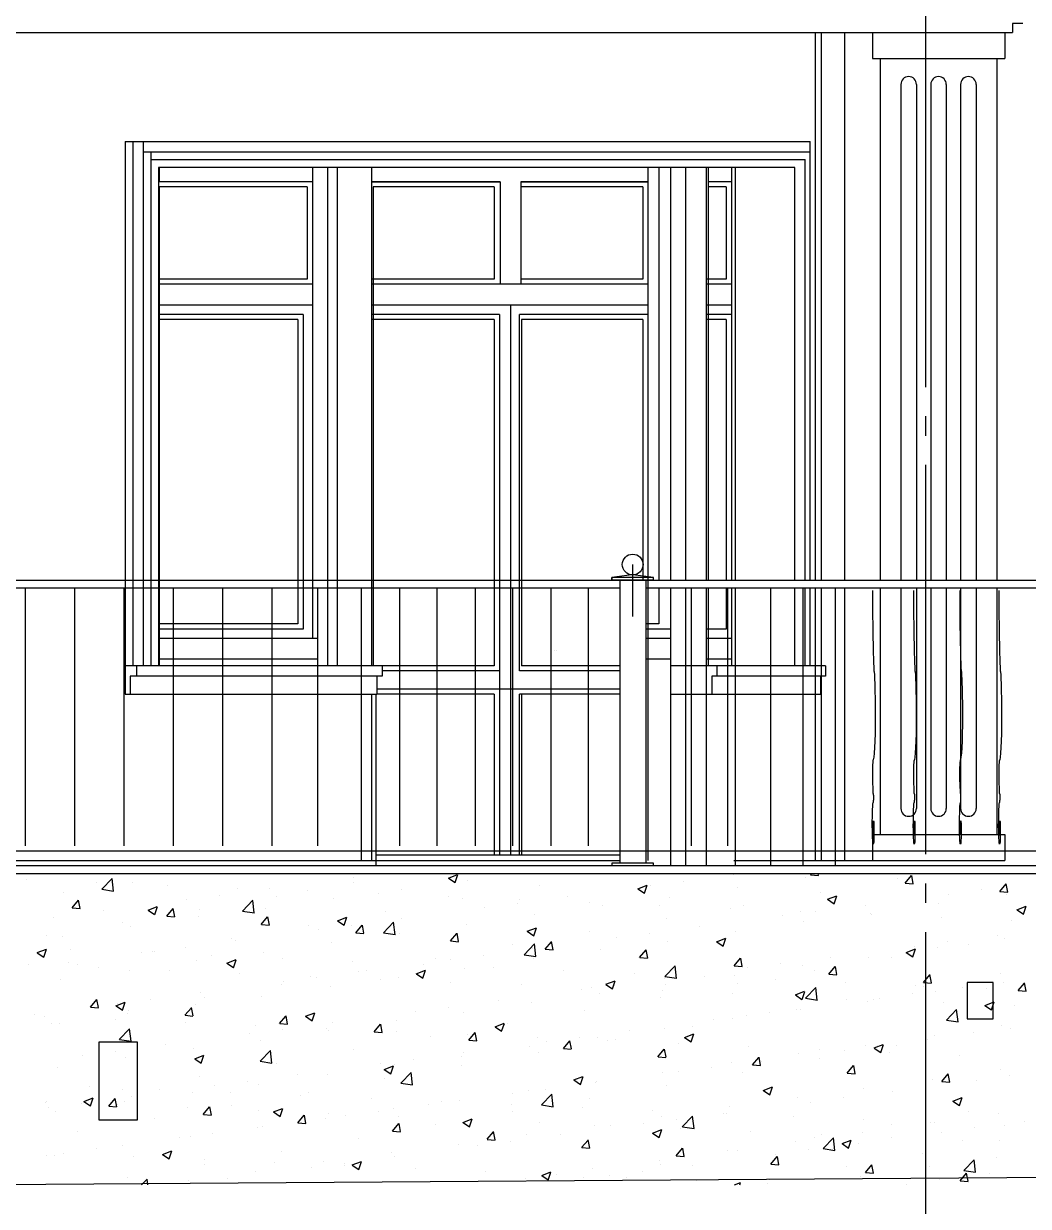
# Model space of a CAD drawing. Extents: x -133165 to 20117, y 15722 to 63536.
# Drawn here: x -71661 to -67791, y 47002 to 51559 of the extents above; entities that cross this region are included whole.
import ezdxf

# ---------------------------------------------------------------- set-up
doc = ezdxf.new("R2010")
doc.units = 0
doc.linetypes.add('GOST2_303_5', pattern=[24, 20, -1.5, 1, -1.5])
doc.layers.get('0').update_dxf_attribs({"linetype": 'CONTINUOUS'})
for name, color, linetype in [('AXIS', 7, 'GOST2_303_5'), ('BALUSTRADE', 60, 'CONTINUOUS'), ('DOORS', 32, 'CONTINUOUS'), ('FRIZ', 173, 'CONTINUOUS'), ('WALL', 5, 'CONTINUOUS')]:
    doc.layers.add(name, color=color, linetype=linetype)

# ---------------------------------------------------------------- blocks, each defined once
blk = doc.blocks.new('*X62')
at = {"linetype": 'CONTINUOUS', "ltscale": 10}
for p, q in [((-71651.3, 48262.7), (-71651.3, 48262.7)), ((-71360.2, 48223.8), (-71320.7, 48265)), ((-71315.1, 48216.7), (-71320.7, 48264.9)), ((-70392.2, 48268.4), (-70392.2, 48268.4)), ((-70025.4, 48266.4), (-69989.8, 48280)), ((-70025.2, 48266.2), (-69999.9, 48249.2)), ((-69999.8, 48249.1), (-69989.5, 48279.8)), ((-68925.5, 48278.7), (-68925.5, 48278.7)), ((-68650.5, 48267.1), (-68650.5, 48267.1)), ((-68630.4, 48278.9), (-68625.6, 48284.6)), ((-68630.1, 48278.9), (-68599.7, 48276.2)), ((-68599.3, 48276.7), (-68600.8, 48284.6)), ((-68296.8, 48263.7), (-68296.8, 48263.7)), ((-68266, 48247.1), (-68241.6, 48276.2)), ((-68235, 48244.8), (-68240.8, 48276.6)), ((-71506.7, 48212.3), (-71506.7, 48212.3)), ((-71380.2, 48251.2), (-71380.2, 48251.2)), ((-71360.2, 48223.8), (-71315, 48216.8)), ((-71242.8, 48250.4), (-71242.8, 48250.4)), ((-71109, 48239.8), (-71109, 48239.8)), ((-70837.8, 48228.3), (-70837.8, 48228.3)), ((-70713, 48226.2), (-70713, 48226.2)), ((-70566.6, 48216.9), (-70566.6, 48216.9)), ((-70390.1, 48247.9), (-70390.1, 48247.9)), ((-70206.9, 48223.5), (-70206.9, 48223.5)), ((-69950.3, 48256), (-69950.3, 48256)), ((-69675.9, 48238.1), (-69675.9, 48238.1)), ((-69295.3, 48225.7), (-69259.7, 48239.3)), ((-69295.1, 48225.5), (-69269.8, 48208.5)), ((-69269.8, 48208.4), (-69259.5, 48239.1)), ((-69245, 48236.7), (-69245, 48236.7)), ((-69117.9, 48253.4), (-69117.9, 48253.4)), ((-68911.4, 48231.3), (-68911.4, 48231.3)), ((-68593.1, 48212.9), (-68593.1, 48212.9)), ((-68265.7, 48247), (-68235.4, 48244.3)), ((-67970.7, 48221.7), (-67970.7, 48221.7)), ((-67901.7, 48215.2), (-67877.2, 48244.4)), ((-67901.4, 48215.1), (-67871, 48212.5)), ((-67870.6, 48212.9), (-67876.5, 48244.7)), ((-71474.9, 48151.8), (-71450.4, 48181)), ((-71443.8, 48149.6), (-71449.7, 48181.4)), ((-71032.6, 48184.1), (-71032.6, 48184.1)), ((-70905.4, 48200.8), (-70905.4, 48200.8)), ((-70818.1, 48139.7), (-70778.5, 48180.9)), ((-70772.9, 48132.6), (-70778.5, 48180.8)), ((-70686.4, 48197.1), (-70686.4, 48197.1)), ((-70467.7, 48187.7), (-70467.7, 48187.7)), ((-70295.4, 48205.4), (-70295.4, 48205.4)), ((-70024.3, 48194), (-70024.3, 48194)), ((-69972.1, 48187.2), (-69972.1, 48187.2)), ((-69758.3, 48169.1), (-69758.3, 48169.1)), ((-69753.1, 48182.5), (-69753.1, 48182.5)), ((-69565.9, 48194.4), (-69565.9, 48194.4)), ((-69481.9, 48171), (-69481.9, 48171)), ((-69175.2, 48193.2), (-69175.2, 48193.2)), ((-68565.3, 48185), (-68529.7, 48198.6)), ((-68565, 48184.8), (-68539.8, 48167.8)), ((-68539.7, 48167.8), (-68529.4, 48198.5)), ((-68136.3, 48168.6), (-68136.3, 48168.6)), ((-68097.9, 48204.9), (-68097.9, 48204.9)), ((-67875.5, 48204.4), (-67875.5, 48204.4)), ((-71474.6, 48151.8), (-71444.2, 48149.1)), ((-71353.4, 48141.9), (-71353.4, 48141.9)), ((-71182.3, 48143.2), (-71146.7, 48156.9)), ((-71182.1, 48143.1), (-71156.8, 48126)), ((-71156.7, 48126), (-71146.4, 48156.7)), ((-71110.5, 48120), (-71086, 48149.1)), ((-71110.2, 48119.9), (-71079.8, 48117.2)), ((-71079.4, 48117.7), (-71085.3, 48149.6)), ((-70982.6, 48146.2), (-70982.6, 48146.2)), ((-70818, 48139.7), (-70772.8, 48132.7)), ((-70731.6, 48149.6), (-70731.6, 48149.6)), ((-70268.4, 48136.4), (-70268.4, 48136.4)), ((-69885.4, 48152.4), (-69885.4, 48152.4)), ((-69692.6, 48125), (-69692.6, 48125)), ((-69431.8, 48160.7), (-69431.8, 48160.7)), ((-69210.7, 48159.6), (-69210.7, 48159.6)), ((-68939.5, 48148.1), (-68939.5, 48148.1)), ((-68889.3, 48162), (-68889.3, 48162)), ((-68738.3, 48120.6), (-68738.3, 48120.6)), ((-68668.4, 48136.7), (-68668.4, 48136.7)), ((-68611.1, 48137.4), (-68611.1, 48137.4)), ((-68418.7, 48162.7), (-68418.7, 48162.7)), ((-68400.1, 48130.5), (-68400.1, 48130.5)), ((-68397.2, 48125.2), (-68397.2, 48125.2)), ((-67835.2, 48144.3), (-67799.6, 48158)), ((-67835, 48144.2), (-67809.7, 48127.1)), ((-67809.7, 48127.1), (-67799.4, 48157.8)), ((-71545.8, 48116.5), (-71545.8, 48116.5)), ((-71278.9, 48095.4), (-71278.9, 48095.4)), ((-71249, 48081.3), (-71249, 48081.3)), ((-70988.2, 48117.1), (-70988.2, 48117.1)), ((-70746.1, 48088.1), (-70721.7, 48117.3)), ((-70745.8, 48088), (-70715.5, 48085.4)), ((-70715.1, 48085.8), (-70720.9, 48117.7)), ((-70564.6, 48085.5), (-70564.6, 48085.5)), ((-70452.2, 48102.5), (-70416.6, 48116.2)), ((-70452, 48102.4), (-70426.7, 48085.3)), ((-70426.7, 48085.3), (-70416.4, 48116)), ((-70398.7, 48084.8), (-70398.7, 48084.8)), ((-70381.8, 48056.2), (-70357.3, 48085.4)), ((-70350.7, 48053.9), (-70356.6, 48085.8)), ((-70275.9, 48055.6), (-70236.4, 48096.8)), ((-70230.7, 48048.5), (-70236.4, 48096.7)), ((-70206.3, 48110.1), (-70206.3, 48110.1)), ((-69956.5, 48086.9), (-69956.5, 48086.9)), ((-69722.2, 48061.8), (-69686.6, 48075.5)), ((-69696.6, 48044.6), (-69686.3, 48075.3)), ((-69185.6, 48111.2), (-69185.6, 48111.2)), ((-69059.1, 48078.4), (-69059.1, 48078.4)), ((-68656.7, 48098), (-68656.7, 48098)), ((-68126, 48113.8), (-68126, 48113.8)), ((-67854.8, 48102.3), (-67854.8, 48102.3)), ((-71575.1, 48044.5), (-71575.1, 48044.5)), ((-71512.9, 48043.2), (-71512.9, 48043.2)), ((-70860.9, 48034.7), (-70860.9, 48034.7)), ((-70525.8, 48068.1), (-70525.8, 48068.1)), ((-70381.5, 48056.1), (-70351.1, 48053.5)), ((-70275.9, 48055.6), (-70230.7, 48048.6)), ((-70213.1, 48054.3), (-70213.1, 48054.3)), ((-70017.4, 48024.3), (-69992.9, 48053.5)), ((-69986.3, 48022.1), (-69992.2, 48053.9)), ((-69721.9, 48061.7), (-69696.7, 48044.6)), ((-69481.9, 48060.3), (-69481.9, 48060.3)), ((-69378.7, 48036.3), (-69378.7, 48036.3)), ((-69251.5, 48053.1), (-69251.5, 48053.1)), ((-68992.1, 48021.1), (-68956.5, 48034.8)), ((-68966.6, 48003.9), (-68956.3, 48034.6)), ((-68917.6, 48062.2), (-68917.6, 48062.2)), ((-67911.9, 48046.6), (-67911.9, 48046.6)), ((-67881.6, 48035.3), (-67881.6, 48035.3)), ((-71609.1, 47979.4), (-71573.5, 47993)), ((-71583.6, 47962.1), (-71573.3, 47992.8)), ((-71479.1, 47991.7), (-71479.1, 47991.7)), ((-71166.2, 47983.7), (-71166.2, 47983.7)), ((-71157.2, 47983.8), (-71157.2, 47983.8)), ((-71039, 48000.5), (-71039, 48000.5)), ((-70846.7, 48025.8), (-70846.7, 48025.8)), ((-70473.9, 48018.6), (-70473.9, 48018.6)), ((-70017.1, 48024.3), (-69986.7, 48021.6)), ((-69778.1, 48009.5), (-69778.1, 48009.5)), ((-69733.8, 47971.5), (-69694.2, 48012.8)), ((-69699.5, 47994.1), (-69699.5, 47994.1)), ((-69688.6, 47964.4), (-69694.2, 48012.7)), ((-69653, 47992.5), (-69628.5, 48021.6)), ((-69652.7, 47992.4), (-69622.4, 47989.7)), ((-69621.9, 47990.2), (-69627.8, 48022)), ((-69438, 47991.6), (-69438, 47991.6)), ((-69288.7, 47960.6), (-69264.2, 47989.8)), ((-69257.6, 47958.3), (-69263.5, 47990.1)), ((-69181.4, 48024.1), (-69181.4, 48024.1)), ((-68991.9, 48021), (-68966.6, 48004)), ((-68262, 47980.5), (-68226.5, 47994.1)), ((-68236.5, 47963.2), (-68226.2, 47993.9)), ((-68231.5, 48004.6), (-68231.5, 48004.6)), ((-68142.5, 47999.5), (-68142.5, 47999.5)), ((-68104.3, 48021.3), (-68104.3, 48021.3)), ((-68021.5, 48011.5), (-68021.5, 48011.5)), ((-71608.9, 47979.2), (-71583.6, 47962.2)), ((-71487, 47941.5), (-71487, 47941.5)), ((-71207.9, 47980.2), (-71207.9, 47980.2)), ((-70994.4, 47948), (-70994.4, 47948)), ((-70936.7, 47968.7), (-70936.7, 47968.7)), ((-70879, 47938.7), (-70843.5, 47952.3)), ((-70878.8, 47938.5), (-70853.6, 47921.5)), ((-70853.5, 47921.4), (-70843.2, 47952.1)), ((-70737.8, 47980.5), (-70737.8, 47980.5)), ((-70665.5, 47957.3), (-70665.5, 47957.3)), ((-70394.4, 47945.8), (-70394.4, 47945.8)), ((-70074.4, 47958.6), (-70074.4, 47958.6)), ((-70019.1, 47952), (-70019.1, 47952)), ((-69891.9, 47968.7), (-69891.9, 47968.7)), ((-69733.7, 47971.5), (-69688.5, 47964.5)), ((-69698.8, 47955.8), (-69698.8, 47955.8)), ((-69288.4, 47960.5), (-69258, 47957.9)), ((-68924.3, 47928.7), (-68899.8, 47957.9)), ((-68893.2, 47926.4), (-68899.1, 47958.3)), ((-68552.3, 47962.3), (-68552.3, 47962.3)), ((-68406.3, 47961.4), (-68406.3, 47961.4)), ((-68317.8, 47960.6), (-68317.8, 47960.6)), ((-68261.8, 47980.3), (-68236.5, 47963.3)), ((-71643.2, 47934.9), (-71643.2, 47934.9)), ((-71453.4, 47933), (-71453.4, 47933)), ((-71372, 47923.4), (-71372, 47923.4)), ((-71255.2, 47912.2), (-71255.2, 47912.2)), ((-71100.8, 47912), (-71100.8, 47912)), ((-70829.6, 47900.5), (-70829.6, 47900.5)), ((-70370.6, 47907.8), (-70370.6, 47907.8)), ((-70339.9, 47909.8), (-70339.9, 47909.8)), ((-70149, 47898), (-70113.4, 47911.6)), ((-70148.8, 47897.8), (-70123.5, 47880.8)), ((-70123.4, 47880.8), (-70113.1, 47911.5)), ((-70123.2, 47934.4), (-70123.2, 47934.4)), ((-69962.7, 47917.8), (-69962.7, 47917.8)), ((-69852, 47922.9), (-69852, 47922.9)), ((-69580.8, 47911.5), (-69580.8, 47911.5)), ((-69309.6, 47900), (-69309.6, 47900)), ((-69191.6, 47887.4), (-69152, 47928.7)), ((-69146.4, 47880.3), (-69152, 47928.6)), ((-68924, 47928.6), (-68893.6, 47926)), ((-68923.7, 47893.1), (-68923.7, 47893.1)), ((-68871.9, 47920.3), (-68871.9, 47920.3)), ((-68744.7, 47937), (-68744.7, 47937)), ((-68662.9, 47928.9), (-68662.9, 47928.9)), ((-68614.1, 47909.8), (-68614.1, 47909.8)), ((-68559.9, 47896.8), (-68535.4, 47926)), ((-68559.6, 47896.8), (-68529.3, 47894.1)), ((-68528.8, 47894.5), (-68534.7, 47926.4)), ((-68195.6, 47864.9), (-68171.1, 47894.1)), ((-68164.5, 47862.7), (-68170.4, 47894.5)), ((-67899.8, 47899.9), (-67899.8, 47899.9)), ((-71519, 47874.1), (-71519, 47874.1)), ((-70666.9, 47856.9), (-70666.9, 47856.9)), ((-70659.5, 47867.7), (-70659.5, 47867.7)), ((-70558.4, 47889), (-70558.4, 47889)), ((-70532.3, 47884.4), (-70532.3, 47884.4)), ((-70480.1, 47849.5), (-70480.1, 47849.5)), ((-70287.3, 47877.6), (-70287.3, 47877.6)), ((-70219.3, 47885.2), (-70219.3, 47885.2)), ((-70016.1, 47866.1), (-70016.1, 47866.1)), ((-69744.9, 47854.7), (-69744.9, 47854.7)), ((-69418.9, 47857.3), (-69383.4, 47871)), ((-69418.7, 47857.2), (-69393.4, 47840.1)), ((-69393.4, 47840.1), (-69383.1, 47870.8)), ((-69385.1, 47852.7), (-69385.1, 47852.7)), ((-69192.7, 47878), (-69192.7, 47878)), ((-69191.6, 47887.5), (-69146.4, 47880.4)), ((-69187.6, 47855), (-69187.6, 47855)), ((-69038.5, 47888.5), (-69038.5, 47888.5)), ((-68910.3, 47858.9), (-68910.3, 47858.9)), ((-68767.3, 47877.1), (-68767.3, 47877.1)), ((-68496.1, 47865.6), (-68496.1, 47865.6)), ((-68224.9, 47854.2), (-68224.9, 47854.2)), ((-68196.1, 47849.1), (-68196.1, 47849.1)), ((-68195.3, 47864.9), (-68164.9, 47862.2)), ((-67887.8, 47866.1), (-67887.8, 47866.1)), ((-67831.2, 47833.1), (-67806.7, 47862.2)), ((-67800.1, 47830.8), (-67806, 47862.6)), ((-70980.3, 47825.5), (-70980.3, 47825.5)), ((-70963.2, 47806.1), (-70963.2, 47806.1)), ((-70743.9, 47811.4), (-70743.9, 47811.4)), ((-69512.3, 47836), (-69512.3, 47836)), ((-69473.7, 47843.2), (-69473.7, 47843.2)), ((-69444.2, 47822.5), (-69444.2, 47822.5)), ((-69206.6, 47808.1), (-69206.6, 47808.1)), ((-69202.5, 47831.8), (-69202.5, 47831.8)), ((-68931.3, 47820.3), (-68931.3, 47820.3)), ((-68688.9, 47816.6), (-68653.3, 47830.3)), ((-68688.6, 47816.5), (-68663.4, 47799.4)), ((-68663.3, 47799.4), (-68653, 47830.1)), ((-68660.2, 47808.8), (-68660.2, 47808.8)), ((-68649.4, 47803.3), (-68609.9, 47844.6)), ((-68649.4, 47803.4), (-68604.2, 47796.4)), ((-68604.3, 47796.2), (-68609.9, 47844.5)), ((-68365.2, 47804.2), (-68365.2, 47804.2)), ((-68238, 47821), (-68238, 47821)), ((-68148.6, 47830.4), (-68148.6, 47830.4)), ((-68045.6, 47846.3), (-68045.6, 47846.3)), ((-67953.7, 47842.7), (-67953.7, 47842.7)), ((-67830.9, 47833), (-67800.5, 47830.3)), ((-71404.4, 47769.7), (-71379.9, 47798.9)), ((-71404.1, 47769.7), (-71373.7, 47767)), ((-71373.3, 47767.5), (-71379.2, 47799.3)), ((-71305.9, 47774.8), (-71270.3, 47788.5)), ((-71305.7, 47774.7), (-71280.4, 47757.6)), ((-71299.9, 47783.4), (-71299.9, 47783.4)), ((-71280.3, 47757.6), (-71270, 47788.3)), ((-71259.4, 47755.2), (-71259.4, 47755.2)), ((-71172.7, 47800.1), (-71172.7, 47800.1)), ((-71040, 47737.8), (-71015.5, 47767)), ((-71008.9, 47735.6), (-71014.8, 47767.4)), ((-71000.5, 47778.9), (-71000.5, 47778.9)), ((-70025.5, 47768.4), (-70025.5, 47768.4)), ((-69833.1, 47793.7), (-69833.1, 47793.7)), ((-69705, 47786.7), (-69705, 47786.7)), ((-69502.8, 47757.2), (-69502.8, 47757.2)), ((-68686, 47762), (-68686, 47762)), ((-68669.1, 47759.8), (-68669.1, 47759.8)), ((-68492.3, 47798.2), (-68492.3, 47798.2)), ((-68412.5, 47792.3), (-68412.5, 47792.3)), ((-68389, 47797.4), (-68389, 47797.4)), ((-68117.8, 47785.9), (-68117.8, 47785.9)), ((-68107.3, 47719.3), (-68067.7, 47760.5)), ((-68062.1, 47712.2), (-68067.7, 47760.4)), ((-67958.8, 47775.9), (-67923.2, 47789.6)), ((-67958.6, 47775.8), (-67933.3, 47758.7)), ((-67933.3, 47758.7), (-67923, 47789.4)), ((-67846.6, 47774.5), (-67846.6, 47774.5)), ((-71620.7, 47741.1), (-71620.7, 47741.1)), ((-71580.2, 47733.4), (-71580.2, 47733.4)), ((-71309, 47722), (-71309, 47722)), ((-71261.4, 47743.1), (-71261.4, 47743.1)), ((-71039.7, 47737.8), (-71009.3, 47735.1)), ((-71037.8, 47710.5), (-71037.8, 47710.5)), ((-70675.7, 47706), (-70651.2, 47735.2)), ((-70644.6, 47703.7), (-70650.4, 47735.6)), ((-70575.8, 47734.1), (-70540.2, 47747.8)), ((-70575.6, 47734), (-70550.3, 47717)), ((-70550.3, 47716.9), (-70540, 47747.6)), ((-70225.4, 47716.1), (-70225.4, 47716.1)), ((-70152.7, 47751.6), (-70152.7, 47751.6)), ((-69968.8, 47748.6), (-69968.8, 47748.6)), ((-69005.6, 47719.9), (-69005.6, 47719.9)), ((-68929.9, 47724), (-68929.9, 47724)), ((-68878.4, 47736.6), (-68878.4, 47736.6)), ((-68788.6, 47747.4), (-68788.6, 47747.4)), ((-68107.2, 47719.3), (-68062.1, 47712.3)), ((-71555.7, 47704.4), (-71555.7, 47704.4)), ((-71525.2, 47705), (-71525.2, 47705)), ((-71292.9, 47644.8), (-71253.3, 47686.1)), ((-71247.7, 47637.7), (-71253.3, 47686)), ((-70793.1, 47667.3), (-70793.1, 47667.3)), ((-70766.6, 47699.1), (-70766.6, 47699.1)), ((-70675.3, 47705.9), (-70645, 47703.3)), ((-70665.9, 47684.1), (-70665.9, 47684.1)), ((-70495.4, 47687.6), (-70495.4, 47687.6)), ((-70486.3, 47680.4), (-70486.3, 47680.4)), ((-70473.5, 47709.4), (-70473.5, 47709.4)), ((-70311.3, 47674.1), (-70286.8, 47703.3)), ((-70311, 47674), (-70280.6, 47671.4)), ((-70280.2, 47671.8), (-70286.1, 47703.7)), ((-70224.3, 47676.1), (-70224.3, 47676.1)), ((-69953.1, 47664.7), (-69953.1, 47664.7)), ((-69946.9, 47642.2), (-69922.4, 47671.4)), ((-69915.8, 47640), (-69921.7, 47671.8)), ((-69845.8, 47693.5), (-69810.2, 47707.1)), ((-69845.5, 47693.3), (-69820.3, 47676.3)), ((-69820.2, 47676.2), (-69809.9, 47706.9)), ((-69799.1, 47706.4), (-69799.1, 47706.4)), ((-69326.4, 47677.7), (-69326.4, 47677.7)), ((-69193.8, 47685.9), (-69193.8, 47685.9)), ((-69115.7, 47652.8), (-69080.1, 47666.4)), ((-69090.2, 47635.5), (-69079.9, 47666.2)), ((-69084.9, 47696.5), (-69084.9, 47696.5)), ((-68002.1, 47671.3), (-68002.1, 47671.3)), ((-67894, 47697), (-67894, 47697)), ((-67858.4, 47688.2), (-67858.4, 47688.2)), ((-71292.8, 47644.9), (-71247.7, 47637.9)), ((-71113.9, 47625.1), (-71113.9, 47625.1)), ((-70750.1, 47642.3), (-70750.1, 47642.3)), ((-70095.3, 47655.5), (-70095.3, 47655.5)), ((-69946.6, 47642.2), (-69916.2, 47639.5)), ((-69681.9, 47653.2), (-69681.9, 47653.2)), ((-69645.9, 47635.6), (-69645.9, 47635.6)), ((-69582.5, 47610.3), (-69558.1, 47639.5)), ((-69551.5, 47608.1), (-69557.3, 47639.9)), ((-69518.8, 47652.3), (-69518.8, 47652.3)), ((-69450.3, 47653.4), (-69450.3, 47653.4)), ((-69410.7, 47641.8), (-69410.7, 47641.8)), ((-69381.1, 47645.7), (-69381.1, 47645.7)), ((-69139.5, 47630.3), (-69139.5, 47630.3)), ((-69115.5, 47652.6), (-69090.2, 47635.6)), ((-68868.3, 47618.9), (-68868.3, 47618.9)), ((-68418.7, 47623.2), (-68418.7, 47623.2)), ((-68385.6, 47612.1), (-68350.1, 47625.7)), ((-68371.6, 47620.6), (-68371.6, 47620.6)), ((-68360.1, 47594.9), (-68349.8, 47625.6)), ((-68298.3, 47620.5), (-68298.3, 47620.5)), ((-68179.2, 47645.9), (-68179.2, 47645.9)), ((-68154.8, 47661.3), (-68154.8, 47661.3)), ((-71433.5, 47583), (-71433.5, 47583)), ((-71306.3, 47599.8), (-71306.3, 47599.8)), ((-71267.5, 47574), (-71267.5, 47574)), ((-71006.7, 47609.7), (-71006.7, 47609.7)), ((-71002.6, 47570.3), (-70967.1, 47583.9)), ((-70977.1, 47553.1), (-70966.8, 47583.8)), ((-70750.7, 47560.7), (-70711.2, 47602)), ((-70705.5, 47553.6), (-70711.2, 47601.9)), ((-70391.6, 47604.7), (-70391.6, 47604.7)), ((-69975, 47579.5), (-69975, 47579.5)), ((-69966.8, 47593.4), (-69966.8, 47593.4)), ((-69711.2, 47617.6), (-69711.2, 47617.6)), ((-69677.4, 47594.8), (-69677.4, 47594.8)), ((-69582.2, 47610.3), (-69551.9, 47607.6)), ((-69218.2, 47578.5), (-69193.7, 47607.6)), ((-69217.9, 47578.4), (-69187.5, 47575.7)), ((-69187.1, 47576.2), (-69193, 47608)), ((-68853.8, 47546.6), (-68829.3, 47575.8)), ((-68822.7, 47544.3), (-68828.6, 47576.2)), ((-68675.3, 47590.7), (-68675.3, 47590.7)), ((-68597.2, 47607.4), (-68597.2, 47607.4)), ((-68498.8, 47603.8), (-68498.8, 47603.8)), ((-68385.4, 47611.9), (-68360.1, 47594.9)), ((-68326, 47595.9), (-68326, 47595.9)), ((-68054.8, 47584.5), (-68054.8, 47584.5)), ((-71531.4, 47535.9), (-71531.4, 47535.9)), ((-71002.4, 47570.1), (-70977.2, 47553.1)), ((-70750.7, 47560.8), (-70705.5, 47553.8)), ((-70687.9, 47553.8), (-70687.9, 47553.8)), ((-70286.3, 47551.3), (-70286.3, 47551.3)), ((-70272.6, 47529.6), (-70237, 47543.3)), ((-70272.4, 47529.5), (-70247.1, 47512.4)), ((-70247.1, 47512.4), (-70236.8, 47543.1)), ((-70231.6, 47547), (-70231.6, 47547)), ((-70159.2, 47568), (-70159.2, 47568)), ((-69973.6, 47544), (-69973.6, 47544)), ((-69012, 47536.3), (-69012, 47536.3)), ((-68936.1, 47554.9), (-68936.1, 47554.9)), ((-68853.5, 47546.5), (-68823.1, 47543.9)), ((-68819.6, 47561.6), (-68819.6, 47561.6)), ((-68594.6, 47569.6), (-68594.6, 47569.6)), ((-68489.4, 47514.7), (-68464.9, 47543.9)), ((-68458.4, 47512.4), (-68464.2, 47544.3)), ((-67900.2, 47527.9), (-67900.2, 47527.9)), ((-70984.1, 47503), (-70984.1, 47503)), ((-70799.6, 47483.7), (-70799.6, 47483.7)), ((-70607.2, 47509), (-70607.2, 47509)), ((-70492.4, 47511.2), (-70492.4, 47511.2)), ((-70269.9, 47493.1), (-70269.9, 47493.1)), ((-70208.6, 47476.7), (-70169, 47517.9)), ((-70163.4, 47469.6), (-70169, 47517.8)), ((-69542.5, 47488.9), (-69507, 47502.6)), ((-69542.3, 47488.8), (-69517, 47471.7)), ((-69517, 47471.7), (-69506.7, 47502.4)), ((-69456.5, 47484.3), (-69456.5, 47484.3)), ((-69199.9, 47516.8), (-69199.9, 47516.8)), ((-69139.2, 47519.5), (-69139.2, 47519.5)), ((-68890.8, 47518.8), (-68890.8, 47518.8)), ((-68489.1, 47514.6), (-68458.8, 47512)), ((-68161, 47492.2), (-68161, 47492.2)), ((-68125.1, 47482.8), (-68100.6, 47512)), ((-68124.8, 47482.8), (-68094.4, 47480.1)), ((-68094, 47480.5), (-68099.9, 47512.4)), ((-67992, 47487.8), (-67992, 47487.8)), ((-67864.9, 47504.5), (-67864.9, 47504.5)), ((-71407.9, 47462.4), (-71407.9, 47462.4)), ((-71280.4, 47452.1), (-71280.4, 47452.1)), ((-71136.7, 47450.9), (-71136.7, 47450.9)), ((-71012.9, 47440.6), (-71012.9, 47440.6)), ((-70926.7, 47467), (-70926.7, 47467)), ((-70865.5, 47439.5), (-70865.5, 47439.5)), ((-70756.3, 47473.2), (-70756.3, 47473.2)), ((-70566.1, 47442.3), (-70566.1, 47442.3)), ((-70208.5, 47476.7), (-70163.3, 47469.7)), ((-69717.4, 47448.5), (-69717.4, 47448.5)), ((-69652.4, 47452), (-69652.4, 47452)), ((-69460, 47477.3), (-69460, 47477.3)), ((-69187.1, 47467.9), (-69187.1, 47467.9)), ((-68812.5, 47448.2), (-68776.9, 47461.9)), ((-68812.2, 47448.1), (-68787, 47431.1)), ((-68786.9, 47431), (-68776.6, 47461.7)), ((-68424.8, 47454.1), (-68424.8, 47454.1)), ((-68312.9, 47445.6), (-68312.9, 47445.6)), ((-71576.6, 47401.2), (-71576.6, 47401.2)), ((-71572, 47405.6), (-71572, 47405.6)), ((-71440, 47399.4), (-71440, 47399.4)), ((-71429.5, 47406.4), (-71393.9, 47420.1)), ((-71429.3, 47406.3), (-71404, 47389.3)), ((-71403.9, 47389.2), (-71393.6, 47419.9)), ((-71333.9, 47387.6), (-71309.4, 47416.8)), ((-71302.8, 47385.4), (-71308.7, 47417.2)), ((-71300.8, 47394.2), (-71300.8, 47394.2)), ((-71273.7, 47404.9), (-71273.7, 47404.9)), ((-71247.6, 47424.7), (-71247.6, 47424.7)), ((-70862.4, 47391.4), (-70862.4, 47391.4)), ((-70594.4, 47428), (-70594.4, 47428)), ((-70323.2, 47416.6), (-70323.2, 47416.6)), ((-70100.4, 47393), (-70100.4, 47393)), ((-70052, 47405.1), (-70052, 47405.1)), ((-69981.2, 47410.4), (-69981.2, 47410.4)), ((-69780.8, 47393.6), (-69780.8, 47393.6)), ((-69779.6, 47435.2), (-69779.6, 47435.2)), ((-69666.4, 47392.6), (-69626.8, 47433.8)), ((-69666.4, 47392.6), (-69621.2, 47385.6)), ((-69621.2, 47385.5), (-69626.8, 47433.7)), ((-69483.4, 47417), (-69483.4, 47417)), ((-68681.4, 47421.6), (-68681.4, 47421.6)), ((-68632.4, 47403.5), (-68632.4, 47403.5)), ((-68505.3, 47420.2), (-68505.3, 47420.2)), ((-68082.4, 47407.6), (-68046.8, 47421.2)), ((-68082.2, 47407.4), (-68056.9, 47390.4)), ((-68056.9, 47390.3), (-68046.6, 47421)), ((-71567.1, 47382.7), (-71567.1, 47382.7)), ((-71537.6, 47366.8), (-71537.6, 47366.8)), ((-71333.6, 47387.6), (-71303.2, 47384.9)), ((-71029.6, 47382.7), (-71029.6, 47382.7)), ((-70969.5, 47355.7), (-70945, 47384.9)), ((-70969.2, 47355.7), (-70938.9, 47353)), ((-70938.5, 47353.5), (-70944.3, 47385.3)), ((-70758.4, 47371.2), (-70758.4, 47371.2)), ((-70699.4, 47365.8), (-70663.9, 47379.4)), ((-70699.2, 47365.6), (-70673.9, 47348.6)), ((-70673.9, 47348.5), (-70663.6, 47379.2)), ((-70605.2, 47323.9), (-70580.7, 47353)), ((-70574.1, 47321.6), (-70580, 47353.4)), ((-70487.2, 47359.8), (-70487.2, 47359.8)), ((-70420, 47350.9), (-70420, 47350.9)), ((-70292.8, 47367.7), (-70292.8, 47367.7)), ((-70237.8, 47377.9), (-70237.8, 47377.9)), ((-70216.1, 47348.3), (-70216.1, 47348.3)), ((-69779.6, 47366.2), (-69779.6, 47366.2)), ((-69509.6, 47382.2), (-69509.6, 47382.2)), ((-69238.5, 47370.7), (-69238.5, 47370.7)), ((-69206.1, 47347.7), (-69206.1, 47347.7)), ((-69124.3, 47308.5), (-69084.7, 47349.7)), ((-69079.1, 47301.4), (-69084.7, 47349.6)), ((-68967.3, 47359.3), (-68967.3, 47359.3)), ((-68953.3, 47361.3), (-68953.3, 47361.3)), ((-68942.3, 47385.8), (-68942.3, 47385.8)), ((-68696.1, 47347.8), (-68696.1, 47347.8)), ((-68023, 47368.2), (-68023, 47368.2)), ((-67906.3, 47358.8), (-67906.3, 47358.8)), ((-71158.7, 47340.6), (-71158.7, 47340.6)), ((-70762.5, 47304), (-70762.5, 47304)), ((-70740.8, 47308.7), (-70740.8, 47308.7)), ((-70604.9, 47323.8), (-70574.5, 47321.1)), ((-70498.6, 47342.1), (-70498.6, 47342.1)), ((-70240.8, 47292), (-70216.3, 47321.2)), ((-70209.7, 47289.7), (-70215.6, 47321.6)), ((-70075.9, 47315.3), (-70075.9, 47315.3)), ((-69969.4, 47325.1), (-69933.8, 47338.7)), ((-69969.1, 47324.9), (-69943.9, 47307.9)), ((-69944.9, 47336.9), (-69944.9, 47336.9)), ((-69943.8, 47307.9), (-69933.5, 47338.5)), ((-69673.7, 47325.4), (-69673.7, 47325.4)), ((-69462.7, 47315.2), (-69462.7, 47315.2)), ((-69402.5, 47314), (-69402.5, 47314)), ((-69272.8, 47319.2), (-69272.8, 47319.2)), ((-69145.7, 47335.9), (-69145.7, 47335.9)), ((-69131.3, 47302.5), (-69131.3, 47302.5)), ((-69124.2, 47308.5), (-69079, 47301.5)), ((-68424.9, 47336.4), (-68424.9, 47336.4)), ((-68319.3, 47317.4), (-68319.3, 47317.4)), ((-68167.2, 47323), (-68167.2, 47323)), ((-68153.7, 47324.9), (-68153.7, 47324.9)), ((-67998.5, 47304.2), (-67998.5, 47304.2)), ((-67882.5, 47313.4), (-67882.5, 47313.4)), ((-67806.1, 47329.5), (-67806.1, 47329.5)), ((-71454.9, 47289.7), (-71454.9, 47289.7)), ((-71060.4, 47266.6), (-71060.4, 47266.6)), ((-71019.1, 47271.5), (-71019.1, 47271.5)), ((-70933.2, 47283.4), (-70933.2, 47283.4)), ((-70372.1, 47264.5), (-70372.1, 47264.5)), ((-70240.5, 47291.9), (-70210.1, 47289.3)), ((-69876.4, 47260.1), (-69851.9, 47289.3)), ((-69876.1, 47260), (-69845.8, 47257.4)), ((-69845.3, 47257.8), (-69851.2, 47289.7)), ((-69723.5, 47279.4), (-69723.5, 47279.4)), ((-69593.7, 47276.9), (-69593.7, 47276.9)), ((-69512.1, 47228.2), (-69487.6, 47257.4)), ((-69481, 47226), (-69486.9, 47257.8)), ((-69239.3, 47284.4), (-69203.7, 47298)), ((-69239.1, 47284.2), (-69213.8, 47267.2)), ((-69213.8, 47267.2), (-69203.5, 47297.9)), ((-68860.2, 47291), (-68860.2, 47291)), ((-68615.6, 47266.5), (-68615.6, 47266.5)), ((-68589, 47279.6), (-68589, 47279.6)), ((-68582.1, 47224.4), (-68542.5, 47265.6)), ((-68536.9, 47217.3), (-68542.5, 47265.6)), ((-68509.2, 47243.7), (-68473.7, 47257.4)), ((-68483.7, 47226.5), (-68473.4, 47257.2)), ((-68431, 47285), (-68431, 47285)), ((-68317.8, 47268.1), (-68317.8, 47268.1)), ((-68125.7, 47287.4), (-68125.7, 47287.4)), ((-68046.6, 47256.7), (-68046.6, 47256.7)), ((-67901.3, 47256.7), (-67901.3, 47256.7)), ((-71381.2, 47224.4), (-71381.2, 47224.4)), ((-71279.9, 47235.8), (-71279.9, 47235.8)), ((-71126.3, 47201.9), (-71090.7, 47215.6)), ((-71100.7, 47184.7), (-71090.4, 47215.4)), ((-70668.4, 47213.6), (-70668.4, 47213.6)), ((-70244, 47208.8), (-70244, 47208.8)), ((-69987.4, 47241.3), (-69987.4, 47241.3)), ((-69913.2, 47234.9), (-69913.2, 47234.9)), ((-69786.1, 47251.6), (-69786.1, 47251.6)), ((-69511.8, 47228.2), (-69481.4, 47225.5)), ((-69147.7, 47196.3), (-69123.2, 47225.5)), ((-69116.6, 47194.1), (-69122.5, 47225.9)), ((-68948.4, 47216.7), (-68948.4, 47216.7)), ((-68911.8, 47215.6), (-68911.8, 47215.6)), ((-68687.6, 47252.4), (-68687.6, 47252.4)), ((-68638.9, 47219.9), (-68638.9, 47219.9)), ((-68582, 47224.4), (-68536.9, 47217.4)), ((-68509, 47243.6), (-68483.7, 47226.5)), ((-68446.5, 47245.2), (-68446.5, 47245.2)), ((-71573.6, 47199), (-71573.6, 47199)), ((-71543.7, 47197.7), (-71543.7, 47197.7)), ((-71509, 47204.2), (-71509, 47204.2)), ((-71237.8, 47192.7), (-71237.8, 47192.7)), ((-71126, 47201.8), (-71100.8, 47184.7)), ((-70966.6, 47181.3), (-70966.6, 47181.3)), ((-70695.4, 47169.8), (-70695.4, 47169.8)), ((-70504.8, 47173), (-70504.8, 47173)), ((-70426.5, 47167.3), (-70426.5, 47167.3)), ((-70396.2, 47161.2), (-70360.6, 47174.9)), ((-70370.7, 47144), (-70360.4, 47174.7)), ((-70234.1, 47192.6), (-70234.1, 47192.6)), ((-69212.3, 47178.6), (-69212.3, 47178.6)), ((-69208.1, 47164.8), (-69208.1, 47164.8)), ((-69147.4, 47196.3), (-69117, 47193.6)), ((-68783.3, 47164.5), (-68758.8, 47193.7)), ((-68783, 47164.4), (-68752.7, 47161.8)), ((-68766.1, 47203.1), (-68766.1, 47203.1)), ((-68752.2, 47162.2), (-68758.1, 47194)), ((-68197.6, 47205.8), (-68197.6, 47205.8)), ((-68039.9, 47140.3), (-68000.4, 47181.6)), ((-67994.8, 47133.2), (-68000.4, 47181.5)), ((-67912.5, 47189.7), (-67912.5, 47189.7)), ((-70964.6, 47162.8), (-70964.6, 47162.8)), ((-70768.6, 47134.9), (-70768.6, 47134.9)), ((-70553.6, 47150.6), (-70553.6, 47150.6)), ((-70424.2, 47158.3), (-70424.2, 47158.3)), ((-70396, 47161.1), (-70370.7, 47144)), ((-70153.1, 47146.9), (-70153.1, 47146.9)), ((-69881.9, 47135.4), (-69881.9, 47135.4)), ((-69666.1, 47120.5), (-69630.6, 47134.2)), ((-69665.9, 47120.4), (-69640.6, 47103.4)), ((-69640.6, 47103.3), (-69630.3, 47134)), ((-69610.7, 47124), (-69610.7, 47124)), ((-69468.9, 47146.1), (-69468.9, 47146.1)), ((-69406.5, 47118.8), (-69406.5, 47118.8)), ((-69279.3, 47135.6), (-69279.3, 47135.6)), ((-69086.9, 47160.9), (-69086.9, 47160.9)), ((-68493.8, 47155), (-68493.8, 47155)), ((-68419, 47132.6), (-68394.5, 47161.8)), ((-68418.6, 47132.5), (-68388.3, 47129.9)), ((-68387.9, 47130.3), (-68393.8, 47162.2)), ((-68173.3, 47153.9), (-68173.3, 47153.9)), ((-68054.6, 47100.7), (-68030.1, 47129.9)), ((-68039.9, 47140.3), (-67994.7, 47133.3)), ((-68023.5, 47098.4), (-68029.4, 47130.3)), ((-67939.7, 47129.1), (-67939.7, 47129.1)), ((-71260.9, 47111.9), (-71260.9, 47111.9)), ((-71207.6, 47084.6), (-71186, 47107.1)), ((-71183.4, 47084.6), (-71186, 47107)), ((-71025.2, 47102.4), (-71025.2, 47102.4)), ((-70874.5, 47108.3), (-70874.5, 47108.3)), ((-69729.7, 47110.3), (-69729.7, 47110.3)), ((-69504.3, 47113.9), (-69504.3, 47113.9)), ((-69339.5, 47112.5), (-69339.5, 47112.5)), ((-69068.3, 47101.1), (-69068.3, 47101.1)), ((-68923.7, 47084.6), (-68900.5, 47093.5)), ((-68903.2, 47084.6), (-68900.2, 47093.3)), ((-68797.2, 47089.6), (-68797.2, 47089.6)), ((-68790.1, 47104.1), (-68790.1, 47104.1)), ((-68437.2, 47115.9), (-68437.2, 47115.9)), ((-68259.3, 47087.1), (-68259.3, 47087.1)), ((-68132.1, 47103.8), (-68132.1, 47103.8)), ((-68054.3, 47100.7), (-68023.9, 47098))]:
    blk.add_line(p, q, dxfattribs=at)
blk = doc.blocks.new('A$C5A567AD7')
at = {"layer": 'WALL', "color": 251, "ltscale": 100, "const_width": 10}
blk.add_lwpolyline([(89.3, 0, -0.185604), (4.2, -271.8, 0.164154), (-62.6, -391.3, 0.401799), (62.1, -567.2, -0.487781), (98, -636.6, -0.054114), (64.8, -679.6, 0.566041), (70, -710.3, -0.405124), (126.7, -803.9, -0.498628), (38.7, -842.2, -0.46591), (30.4, -780.5, -0.316922), (68.1, -775.9, -0.956284), (45.2, -817.3)], format="xyb", dxfattribs=at)

msp = doc.modelspace()

# ---------------------------------------------------------------- linework, layer by layer
at = {"ltscale": 10}
for p, q in [((-67812.4, 51558.6), (-67852.4, 51558.6)), ((-67852.4, 51558.6), (-67852.4, 51524.6)), ((-88632.4, 51524.6), (-67852.4, 51524.6)), ((-68612.4, 51524.6), (-68612.4, 49414.6)), ((-68587.8, 49414.6), (-68587.8, 51524.6)), ((-68497.8, 49414.6), (-68497.8, 51524.6)), ((-68392.4, 51524.6), (-68392.4, 51424.6)), ((-67882.4, 51524.6), (-67882.4, 51424.6)), ((-68392.4, 51424.6), (-67882.4, 51424.6)), ((-68362.4, 51424.6), (-68362.4, 49414.6)), ((-67912.4, 51424.6), (-67912.4, 49414.6)), ((-68282.4, 51324.6), (-68282.4, 49414.6)), ((-68222.4, 51324.6), (-68222.4, 49414.6)), ((-68167.4, 51324.6), (-68167.4, 49414.6)), ((-68107.4, 51324.6), (-68107.4, 49414.6)), ((-68052.4, 51324.6), (-68052.4, 49414.6)), ((-67992.4, 51324.6), (-67992.4, 49414.6)), ((-71270.7, 51104.6), (-71270.7, 49074.6)), ((-71141.9, 51004.6), (-71141.9, 49084.6)), ((-68691.3, 51004.6), (-71141.9, 51004.6)), ((-70491.1, 51004.6), (-70491.1, 49084.6)), ((-70454.4, 51004.6), (-70454.4, 49084.6)), ((-70321.1, 51004.6), (-70321.1, 49084.6)), ((-69168.2, 49414.6), (-69168.2, 51004.6)), ((-69110.8, 49414.6), (-69110.8, 51004.6)), ((-69031, 49414.6), (-69031, 51004.6)), ((-68918.9, 49414.6), (-68918.9, 51004.6)), ((-68691.3, 49414.6), (-68691.3, 51004.6)), ((-69315.5, 49274.6), (-69315.5, 49474.6)), ((-72295.5, 49414.6), (-65029.7, 49414.6)), ((-69318.5, 49434.6), (-69395.5, 49424.6)), ((-69235.5, 49424.6), (-69395.5, 49424.6)), ((-69395.5, 49414.6), (-69395.5, 49424.6)), ((-69235.5, 49414.6), (-69395.5, 49414.6)), ((-69365.5, 49414.6), (-69365.5, 48324.6)), ((-69235.5, 49424.6), (-69315.5, 49434.6)), ((-69265.5, 49414.6), (-69265.5, 48324.6)), ((-69235.5, 49414.6), (-69235.5, 49424.6)), ((-71982.5, 49384.6), (-69365.5, 49384.6)), ((-71655.7, 49384.6), (-71655.7, 48391)), ((-71465.7, 49384.6), (-71465.7, 48391)), ((-71275.7, 49384.6), (-71275.7, 48391)), ((-71085.7, 49384.6), (-71085.7, 48391)), ((-70895.7, 49384.6), (-70895.7, 48391)), ((-70705.7, 49384.6), (-70705.7, 48391)), ((-70529.2, 49384.6), (-70529.2, 48391)), ((-70361.1, 49384.6), (-70361.1, 48334.6)), ((-70213.2, 49384.6), (-70213.2, 48391)), ((-70069.6, 49384.6), (-70069.6, 48391)), ((-69921.8, 49384.6), (-69921.8, 48391)), ((-69778.2, 49384.6), (-69778.2, 48391)), ((-69630.5, 49384.6), (-69630.5, 48391)), ((-69486.8, 49384.6), (-69486.8, 48391)), ((-69265.5, 49384.6), (-67113.9, 49384.6)), ((-69168.2, 48314.6), (-69168.2, 49384.6)), ((-69110.8, 48314.6), (-69110.8, 49384.6)), ((-69090.2, 49384.6, 6.9), (-69090.2, 48391, 6.9)), ((-69031, 48314.6), (-69031, 49384.6)), ((-68950.2, 49384.6, 6.9), (-68950.2, 48391, 6.9)), ((-68918.9, 49084.6), (-68918.9, 49384.6)), ((-68784.1, 49384.6), (-68784.1, 48314.6)), ((-68691.3, 49084.6), (-68691.3, 49384.6)), ((-68660.1, 49384.6), (-68660.1, 48314.6)), ((-68612.4, 49384.6), (-68612.4, 49084.6)), ((-68587.8, 48334.6), (-68587.8, 49384.6)), ((-68536.1, 49384.6), (-68536.1, 48314.6)), ((-68497.8, 48334.6), (-68497.8, 49384.6)), ((-68362.4, 49384.6), (-68362.4, 49144.6)), ((-68282.4, 49384.6), (-68282.4, 49144.6)), ((-68222.4, 49384.6), (-68222.4, 49144.6)), ((-68167.4, 49384.6), (-68167.4, 49144.6)), ((-68107.4, 49384.6), (-68107.4, 49144.6)), ((-68052.4, 49384.6), (-68052.4, 49144.6)), ((-67992.4, 49384.6), (-67992.4, 49144.6)), ((-67912.4, 49384.6), (-67912.4, 49144.6)), ((-68918.9, 48314.6), (-68918.9, 49194.6)), ((-68362.4, 49194.6), (-68362.4, 48434.6)), ((-68282.4, 49194.6), (-68282.4, 48534.6)), ((-68222.4, 49194.6), (-68222.4, 48534.6)), ((-68167.4, 49194.6), (-68167.4, 48534.6)), ((-68107.4, 49194.6), (-68107.4, 48534.6)), ((-68052.4, 49194.6), (-68052.4, 48534.6)), ((-67992.4, 49194.6), (-67992.4, 48534.6)), ((-67912.4, 49194.6), (-67912.4, 48434.6)), ((-71240.7, 49154.6), (-71240.7, 49084.6)), ((-71201.4, 49154.6), (-71201.4, 49084.6)), ((-71171.6, 49154.6), (-71171.6, 49084.6)), ((-71141.9, 49154.6), (-71141.9, 49084.6)), ((-69615.1, 49144.6), (-69615.1, 49144.6)), ((-69609.1, 49144.6), (-69609.1, 49144.6)), ((-68612.4, 49144.6), (-68612.4, 49024.6)), ((-68612.4, 49144.6), (-68612.4, 48334.6)), ((-70281.1, 49084.6), (-71270.7, 49084.6)), ((-71270.7, 49084.6), (-71270.7, 48974.6)), ((-71226.8, 49084.6), (-71226.8, 49044.6)), ((-70281.1, 49084.6), (-70281.1, 49044.6)), ((-68572.4, 49084.6), (-69168.2, 49084.6)), ((-68991, 49084.6), (-68991, 49044.6)), ((-68572.4, 49084.6), (-68572.4, 49044.6)), ((-71250.7, 49044.6), (-71250.7, 48974.6)), ((-70281.1, 49044.6), (-71250.7, 49044.6)), ((-70301.1, 49044.6), (-70301.1, 48974.6)), ((-68572.4, 49044.6), (-69011, 49044.6)), ((-69011, 49044.6), (-69011, 48974.6)), ((-68592.4, 49044.6), (-68592.4, 48974.6)), ((-71270.7, 48974.6), (-70301.1, 48974.6)), ((-70321.1, 48974.6), (-70321.1, 48334.6)), ((-69168.2, 48974.6), (-68592.4, 48974.6)), ((-68392.4, 48434.6), (-68392.4, 48334.6)), ((-68392.4, 48434.6), (-67882.4, 48434.6)), ((-67882.4, 48434.6), (-67882.4, 48334.6)), ((-71982.5, 48371), (-64979.7, 48371)), ((-79792.1, 48314.6), (-64805.1, 48314.6)), ((-71762.4, 48334.6), (-69365.5, 48334.6)), ((-68925.8, 48334.6), (-67912.4, 48334.6)), ((-68392.4, 48334.6), (-67882.4, 48334.6)), ((-72242.5, 48284.6), (-64805.1, 48284.6)), ((-72182.4, 48284.6), (-64805.1, 48284.6))]:
    msp.add_line(p, q, dxfattribs=at)
for points in [[(-69235.5, 49424.6), (-69395.5, 49424.6), (-69395.5, 49414.6), (-69235.5, 49414.6)], [(-69235.5, 48324.6), (-69395.5, 48324.6), (-69395.5, 48314.6), (-69235.5, 48314.6)], [(-68027.4, 47724.6), (-67927.4, 47724.6), (-67927.4, 47864.6), (-68027.4, 47864.6)], [(-71372.4, 47334.6), (-71222.4, 47334.6), (-71222.4, 47634.6), (-71372.4, 47634.6)]]:
    msp.add_lwpolyline(points, close=True, dxfattribs=at)
msp.add_circle((-69315.5, 49474.6), 40, dxfattribs=at)
for centre, start, end in [((-68252.4, 51324.6), 0, 180), ((-68137.4, 51324.6), 0, 180), ((-68022.4, 51324.6), 0, 180), ((-68252.4, 48534.6), 180, 0), ((-68137.4, 48534.6), 180, 0), ((-68022.4, 48534.6), 180, 0)]:
    msp.add_arc(centre, 30, start, end, dxfattribs=at)
at = {"layer": 'AXIS', "color": 147, "ltscale": 75}
msp.add_line((-68187.4, 55258.2), (-68187.4, 44084.6), dxfattribs=at)
at = {"layer": 'DOORS', "ltscale": 100}
for p, q in [((-71139.3, 51004.6), (-71139.3, 50949.6)), ((-70549.2, 51004.6), (-70549.2, 49189.6)), ((-69256.9, 51004.6), (-69256.9, 48334.6)), ((-69214.5, 51004.6), (-69214.5, 49414.6)), ((-69025, 51004.6), (-69025, 50124.8)), ((-68935.4, 51004.6), (-68935.4, 50574.6)), ((-68935.4, 51004.6), (-68935.4, 49414.6)), ((-70549.2, 50949.6), (-71139.3, 50949.6)), ((-70321.1, 50949.6), (-69826.1, 50949.6)), ((-69826.1, 50949.6), (-70321.1, 50949.6)), ((-69826.1, 50949.6), (-69826.1, 50554.6)), ((-69746.1, 50949.6), (-69256.9, 50949.6)), ((-69256.9, 50949.6), (-69746.1, 50949.6)), ((-69746.1, 50949.6), (-69746.1, 50554.6)), ((-68935.4, 50949.6), (-69025, 50949.6)), ((-70569.2, 50929.6), (-71139.3, 50929.6)), ((-71139.3, 50929.6), (-71139.3, 49084.6)), ((-70569.2, 50929.6), (-70569.2, 50574.6)), ((-69848.6, 50929.6), (-70315.4, 50929.6)), ((-70315.4, 50929.6), (-70315.4, 49084.6)), ((-69848.6, 50929.6), (-69848.6, 50574.6)), ((-69276.9, 50929.6), (-69746.1, 50929.6)), ((-69276.9, 50929.6), (-69276.9, 50574.6)), ((-68955.4, 50929.6), (-69025, 50929.6)), ((-68955.4, 50929.6), (-68955.4, 50574.6)), ((-70569.2, 50574.6), (-71141.9, 50574.6)), ((-70549.2, 50554.6), (-71141.9, 50554.6)), ((-69848.6, 50574.6), (-70321.1, 50574.6)), ((-69256.9, 50554.6), (-70321.1, 50554.6)), ((-69276.9, 50574.6), (-69746.1, 50574.6)), ((-68955.4, 50574.6), (-69031, 50574.6)), ((-68935.4, 50554.6), (-69031, 50554.6)), ((-70549.2, 50474.6), (-71141.9, 50474.6)), ((-69256.9, 50474.6), (-70321.1, 50474.6)), ((-69786.1, 50474.6), (-69786.1, 48354.6)), ((-68935.4, 50474.6), (-69031, 50474.6)), ((-69025, 50474.6), (-69025, 49414.6)), ((-70585.2, 50438.6), (-71141.9, 50438.6)), ((-70605.2, 50418.6), (-71141.9, 50418.6)), ((-70605.2, 50418.6), (-70605.2, 49907.1)), ((-70605.2, 50418.6), (-70605.2, 49245.6)), ((-70585.2, 50438.6), (-70585.2, 49244.6)), ((-70585.2, 50438.6), (-70585.2, 49225.6)), ((-69828.6, 50438.6), (-70321.1, 50438.6)), ((-69848.6, 50418.6), (-70321.1, 50418.6)), ((-69848.6, 50418.6), (-69848.6, 49907.1)), ((-69848.6, 50418.6), (-69848.6, 49084.6)), ((-69828.6, 50438.6), (-69828.6, 49907.1)), ((-69828.6, 50438.6), (-69828.6, 49084.6)), ((-69751.9, 49064.6), (-69751.9, 50438.6)), ((-69256.9, 50438.6), (-69751.9, 50438.6)), ((-69276.9, 50418.6), (-69743.7, 50418.6)), ((-69743.7, 50418.6), (-69743.7, 49907.1)), ((-69743.7, 50418.6), (-69743.7, 49084.6)), ((-69276.9, 50418.6), (-69276.9, 49414.6)), ((-68935.4, 50438.6), (-69031, 50438.6)), ((-68955.4, 50418.6), (-69031, 50418.6)), ((-68955.4, 50418.6), (-68955.4, 49414.6)), ((-69276.9, 49887.1), (-69276.9, 49414.6)), ((-68935.4, 49887.1), (-68935.4, 49414.6)), ((-69025, 49598), (-69025, 49414.6)), ((-69256.9, 49414.6), (-69256.9, 49334.6)), ((-69214.5, 49384.6), (-69214.5, 49245.6)), ((-69025, 49384.6), (-69025, 49084.6)), ((-69025, 49384.6), (-69025, 49334.6)), ((-68955.4, 49384.6), (-68955.4, 49225.6)), ((-68935.4, 49384.6), (-68935.4, 49084.6)), ((-68935.4, 49384.6), (-68935.4, 49084.6)), ((-69751.9, 49244.6), (-69751.9, 49269.6)), ((-70605.2, 49245.6), (-71141.9, 49245.6)), ((-70585.2, 49225.6), (-71141.9, 49225.6)), ((-69848.6, 49249.6), (-69848.6, 49244.6)), ((-69828.6, 49249.6), (-69828.6, 49244.6)), ((-69743.7, 49249.6), (-69743.7, 49244.6)), ((-69214.5, 49245.6), (-69265.5, 49245.6)), ((-69168.2, 49225.6), (-69265.5, 49225.6)), ((-68955.4, 49225.6), (-69031, 49225.6)), ((-70529.2, 49189.6), (-71141.9, 49189.6)), ((-69848.6, 49194.6), (-69848.6, 49144.6)), ((-69828.6, 49194.6), (-69828.6, 48354.6)), ((-69828.6, 49194.6), (-69828.6, 49144.6)), ((-69786.1, 49194.6), (-69786.1, 49144.6)), ((-69751.9, 49144.6), (-69751.9, 49194.6)), ((-69743.7, 49194.6), (-69743.7, 49084.6)), ((-69743.7, 49194.6), (-69743.7, 49144.6)), ((-69168.2, 49189.6), (-69265.5, 49189.6)), ((-68935.4, 49189.6), (-69031, 49189.6)), ((-69848.6, 49084.6), (-70281.1, 49084.6)), ((-69365.5, 49084.6), (-69743.7, 49084.6)), ((-69828.6, 49064.6), (-70281.1, 49064.6)), ((-69365.5, 49064.6), (-69751.9, 49064.6)), ((-69365.5, 48994.9), (-70301.1, 48994.9)), ((-70305, 48974.6), (-70305, 48314.6)), ((-69848.6, 48974.9), (-70301.1, 48974.9)), ((-69848.6, 48974.9), (-69848.6, 48354.6)), ((-69751.9, 48354.6), (-69751.9, 48974.9)), ((-69365.5, 48974.9), (-69751.9, 48974.9)), ((-69743.7, 48974.9), (-69743.7, 48354.6)), ((-69365.5, 48354.6), (-70305, 48354.6))]:
    msp.add_line(p, q, dxfattribs=at)
for points in [[(-70529.2, 49109.6), (-71141.9, 49109.6)], [(-69168.2, 49109.6), (-69265.5, 49109.6)], [(-68935.4, 49109.6), (-69031, 49109.6)]]:
    msp.add_lwpolyline(points, dxfattribs=at)
at = {"layer": 'FRIZ', "ltscale": 50}
for p, q in [((-71270.7, 51104.6), (-68631.3, 51104.6)), ((-71240.7, 51104.6), (-71240.7, 49084.6)), ((-71201.4, 51104.6), (-71201.4, 49084.6)), ((-68631.3, 49414.6), (-68631.3, 51104.6)), ((-71201.4, 51064.6), (-68631.3, 51064.6)), ((-71171.6, 51064.6), (-71171.6, 49084.6)), ((-71171.6, 51034.6), (-68651.3, 51034.6)), ((-68651.3, 49414.6), (-68651.3, 51034.6)), ((-68651.3, 49084.6), (-68651.3, 49384.6)), ((-68631.3, 49084.6), (-68631.3, 49384.6)), ((-71270.7, 49084.6), (-71270.7, 48974.6))]:
    msp.add_line(p, q, dxfattribs=at)
at = {"layer": 'WALL', "color": 5, "ltscale": 100}
msp.add_line((-72067.4, 47084.1), (-64835.1, 47134.6), dxfattribs=at)

# ---------------------------------------------------------------- block references
at = {"ltscale": 10}
msp.add_blockref('*X62', (0, 0), dxfattribs=at)
at = {"layer": 'BALUSTRADE', "ltscale": 100, "xscale": -0.05842000001575798, "yscale": 1.1499999999941792, "zscale": 1.15}
for p in [(-68385, 49374.6, 3.5), (-68227, 49374.6, 3.4), (-68049.1, 49374.6), (-67898.3, 49374.6, 3.4)]:
    msp.add_blockref('A$C5A567AD7', p, dxfattribs=at)

doc.saveas('drawing.dxf')
